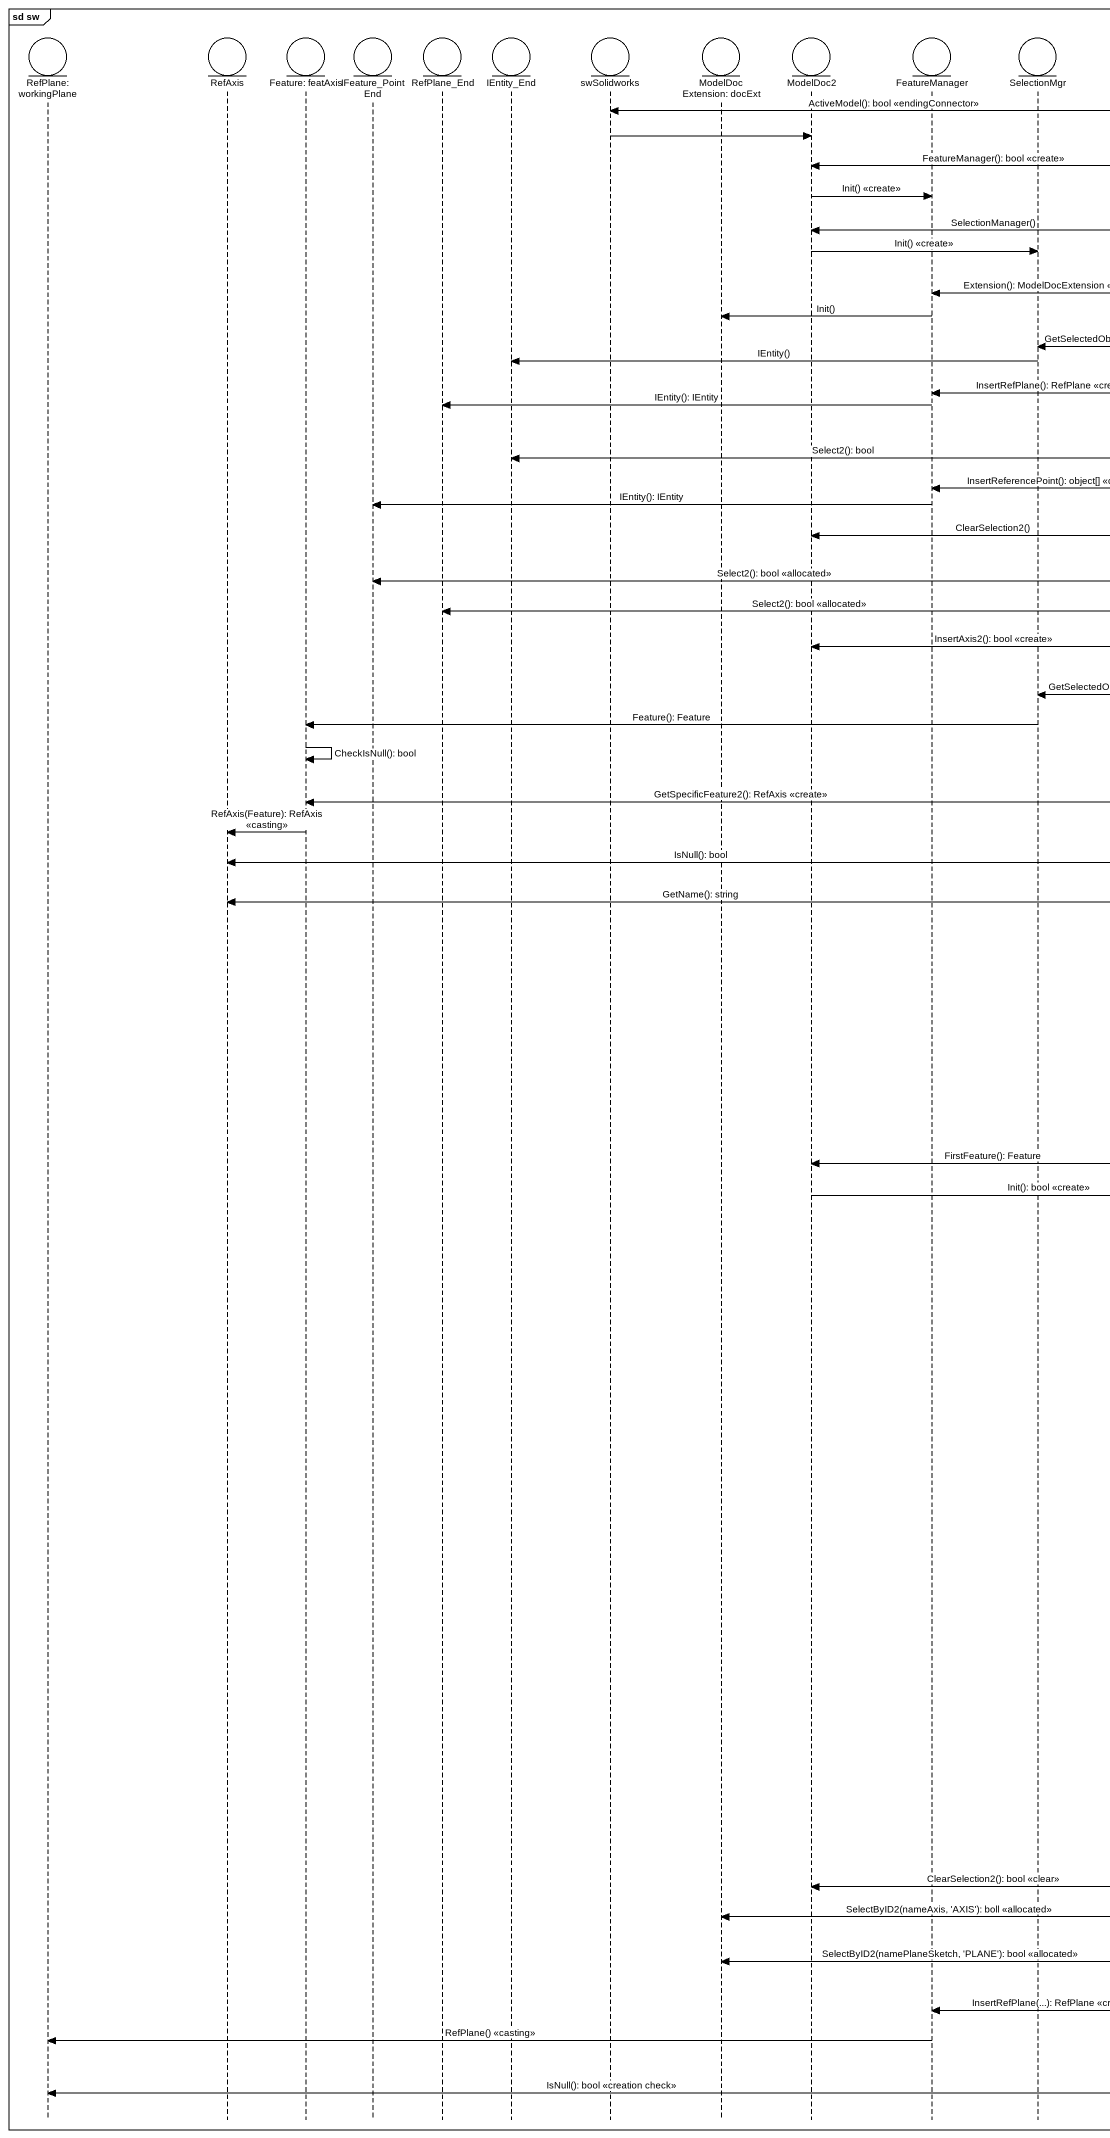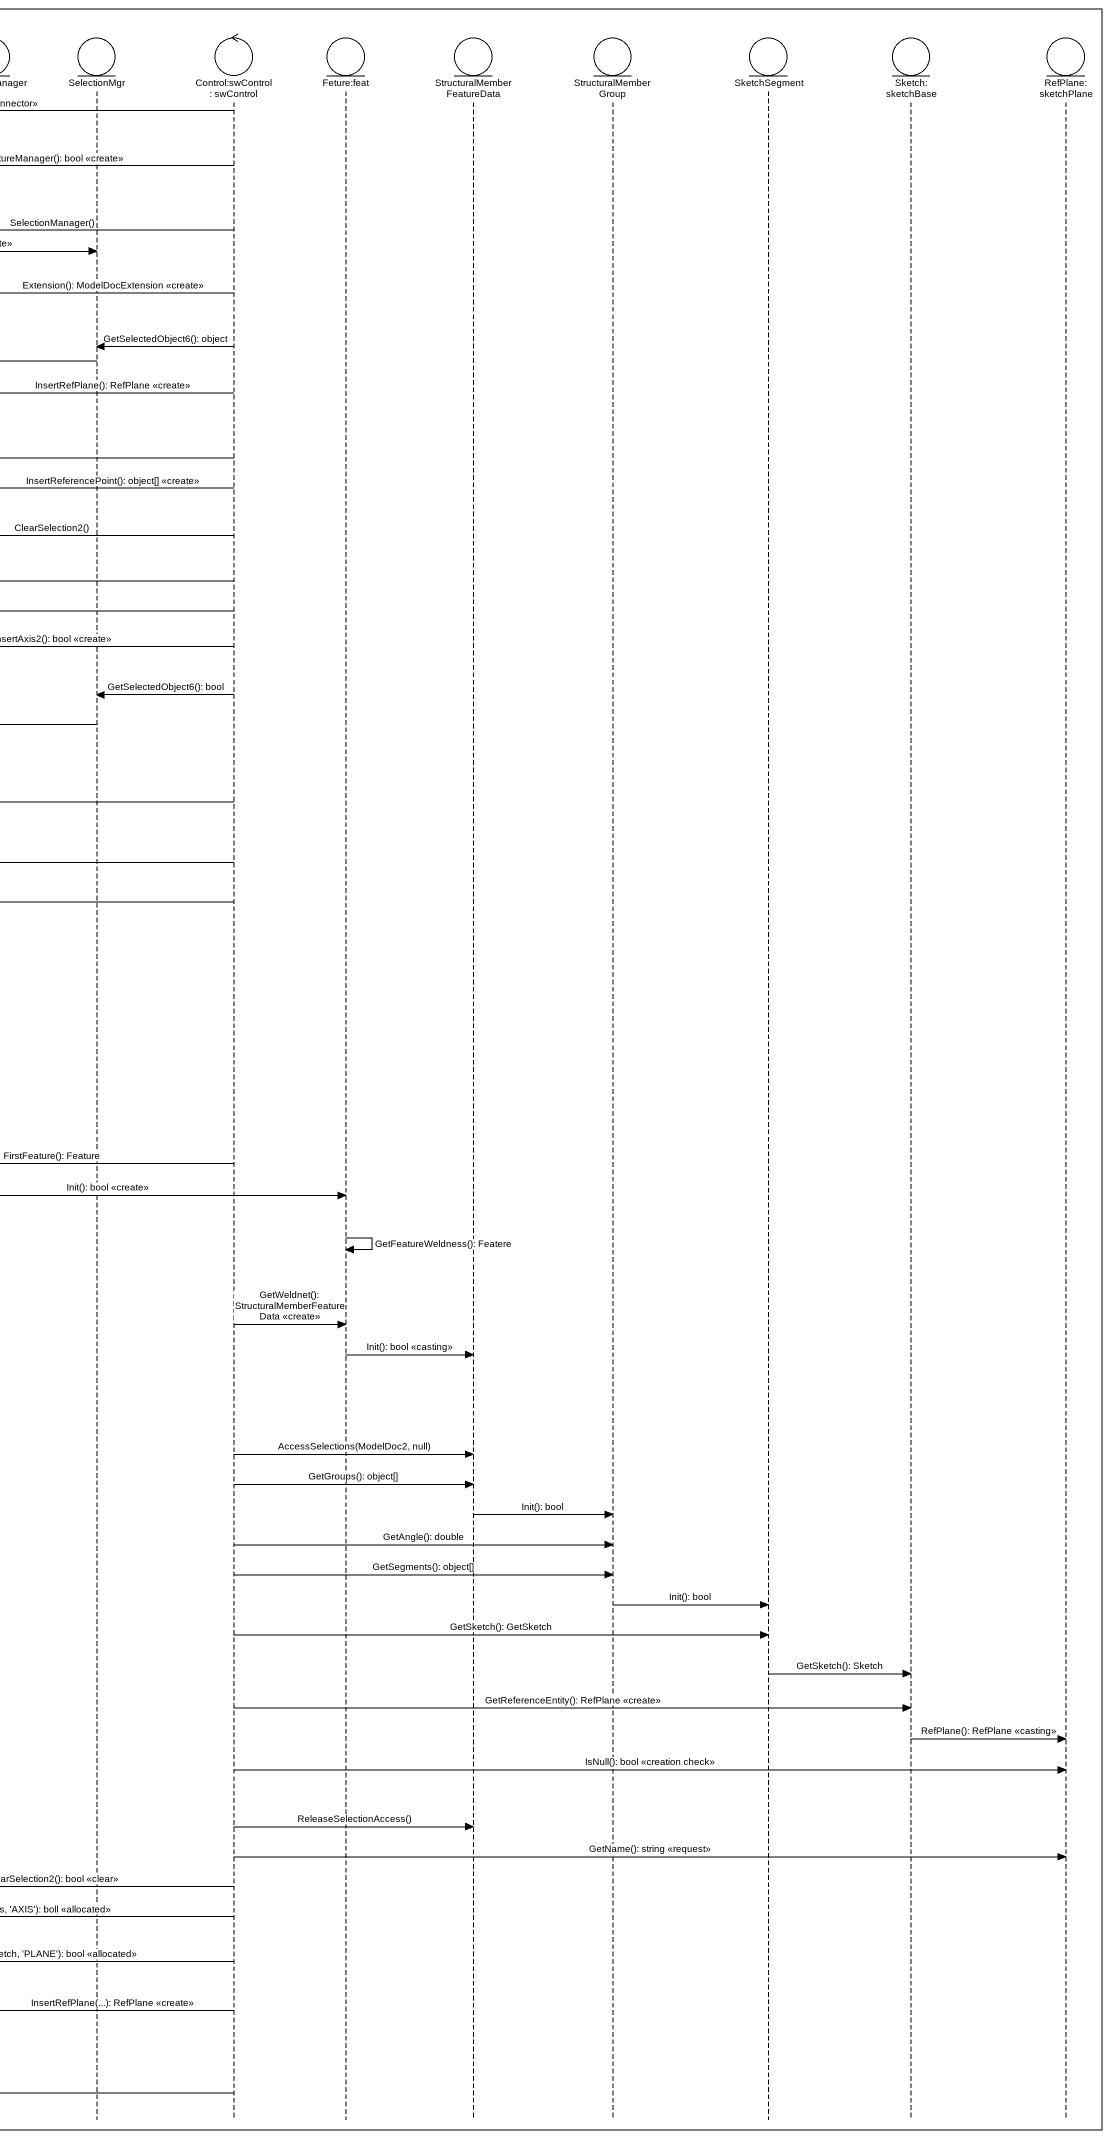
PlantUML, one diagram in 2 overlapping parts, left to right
@startuml
mainframe sd sw
hide footbox
entity "RefPlane: workingPlane" as RefPlane_workingPlane
entity RefAxis
entity "Feature: featAxis" as Feature_featAxis
entity IFeature_PointEnd
entity RefPlane_End
entity IEntity_End
entity swSolidworks
entity "ModelDocExtension: docExt" as ModelDocExtension_docExt
entity ModelDoc2
entity FeatureManager
entity SelectionMgr
control "Control:swControl : swControl" as Control_swControl
entity "Feture:feat" as Feture_feat
entity StructuralMemberFeatureData
entity StructuralMemberGroup
entity SketchSegment
entity "Sketch: sketchBase" as Sketch_sketchBase
entity "RefPlane: sketchPlane" as RefPlane_sketchPlane

Control_swControl -> swSolidworks : ActiveModel(): bool <<endingConnector>>
swSolidworks -> ModelDoc2
Control_swControl -> ModelDoc2 : FeatureManager(): bool <<create>>
ModelDoc2 -> FeatureManager : Init() <<create>>
Control_swControl -> ModelDoc2 : SelectionManager()
ModelDoc2 -> SelectionMgr : Init() <<create>>
Control_swControl -> FeatureManager : Extension(): ModelDocExtension <<create>>
FeatureManager -> ModelDocExtension_docExt : Init()
Control_swControl -> SelectionMgr : GetSelectedObject6(): object
SelectionMgr -> IEntity_End : IEntity()
Control_swControl -> FeatureManager : InsertRefPlane(): RefPlane <<create>>
FeatureManager -> RefPlane_End : IEntity(): IEntity
Control_swControl -> IEntity_End : Select2(): bool
Control_swControl -> FeatureManager : InsertReferencePoint(): object[] <<create>>
FeatureManager -> IFeature_PointEnd : IEntity(): IEntity
Control_swControl -> ModelDoc2 : ClearSelection2()
Control_swControl -> IFeature_PointEnd : Select2(): bool <<allocated>>
Control_swControl -> RefPlane_End : Select2(): bool <<allocated>>
Control_swControl -> ModelDoc2 : InsertAxis2(): bool <<create>>
Control_swControl -> SelectionMgr : GetSelectedObject6(): bool
SelectionMgr -> Feature_featAxis : Feature(): Feature
Feature_featAxis -> Feature_featAxis : CheckIsNull(): bool
Control_swControl -> Feature_featAxis : GetSpecificFeature2(): RefAxis <<create>>
Feature_featAxis -> RefAxis : RefAxis(Feature): RefAxis <<casting>>
Control_swControl -> RefAxis : IsNull(): bool
Control_swControl -> RefAxis : GetName(): string
Control_swControl -> ModelDoc2 : FirstFeature(): Feature
ModelDoc2 -> Feture_feat : Init(): bool <<create>>
Feture_feat -> Feture_feat : GetFeatureWeldness(): Featere
Control_swControl -> Feture_feat : GetWeldnet(): StructuralMemberFeatureData <<create>>
Feture_feat -> StructuralMemberFeatureData : Init(): bool <<casting>>
Control_swControl -> StructuralMemberFeatureData : AccessSelections(ModelDoc2, null)
Control_swControl -> StructuralMemberFeatureData : GetGroups(): object[]
StructuralMemberFeatureData -> StructuralMemberGroup : Init(): bool
Control_swControl -> StructuralMemberGroup : GetAngle(): double
Control_swControl -> StructuralMemberGroup : GetSegments(): object[]
StructuralMemberGroup -> SketchSegment : Init(): bool
Control_swControl -> SketchSegment : GetSketch(): GetSketch
SketchSegment -> Sketch_sketchBase : GetSketch(): Sketch
Control_swControl -> Sketch_sketchBase : GetReferenceEntity(): RefPlane <<create>>
Sketch_sketchBase -> RefPlane_sketchPlane : RefPlane(): RefPlane <<casting>>
Control_swControl -> RefPlane_sketchPlane : IsNull(): bool <<creation check>>
Control_swControl -> StructuralMemberFeatureData : ReleaseSelectionAccess()
Control_swControl -> RefPlane_sketchPlane : GetName(): string <<request>>
Control_swControl -> ModelDoc2 : ClearSelection2(): bool <<clear>>
Control_swControl -> ModelDocExtension_docExt : SelectByID2(nameAxis, 'AXIS'): boll <<allocated>>
Control_swControl -> ModelDocExtension_docExt : SelectByID2(namePlaneSketch, 'PLANE'): bool <<allocated>>
Control_swControl -> FeatureManager : InsertRefPlane(...): RefPlane <<create>>
FeatureManager -> RefPlane_workingPlane : RefPlane() <<casting>>
Control_swControl -> RefPlane_workingPlane : IsNull(): bool <<creation check>>
@enduml
